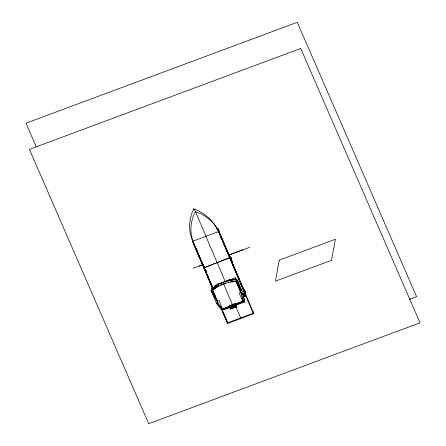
<?xml version="1.0" encoding="UTF-8"?>
<svg xmlns="http://www.w3.org/2000/svg" width="446" height="446" viewBox="0 0 446 446"><rect width="100%" height="100%" fill="white"/><g stroke="black" fill="none" stroke-linecap="round" stroke-linejoin="round"><path stroke-width="0.67" d="M205.634 270.059L206.236 272.428L206.247 271.09M229.645 256.545L230.164 257.955M243.048 293.351L241.537 294.187L243.048 293.351L242.674 301.474L243.02 301.953L244.168 300.71L243.048 293.351L237.584 280.495L235.544 279.642L228.051 280.523L228.542 282.363L236.101 281.448L237.584 280.495L241.537 294.187L242.674 301.474L235.455 304.194L235.8 304.668L243.02 301.953L239.156 292.871L240.912 292.13M230.142 257.604L204.184 267.739M204.14 267.628L230.13 257.487M204.435 267.02L204.184 267.383M204.385 267.104L204.24 267.455M204.898 270.505L205.188 269.295M217.302 228.207A40.502 9.74 -23 0 1 218.947 231.418L218.763 232.221L253.445 313.811L227.466 323.595L221.517 309.608M214.794 286.689L215.095 285.379L235.298 277.769L236.09 279.631M213.773 291.913L213.645 292.481L212.731 290.324M215.139 295.113L215.005 295.687L215.987 297.995M217.241 301.044L217.865 303.102L222.81 309.563L230.03 306.842L229.779 306.502L222.81 309.563L221.071 309.407L216.488 303.352L211.025 290.502L211.872 288.556L217.943 284.325L229.132 280.2L236.631 279.319M214.677 288.417L212.469 289.956L217.932 302.812L216.488 303.352L222.465 309.089L229.684 306.369M220.435 285.011L223.591 283.823L223.491 284.269L222.994 282.424M230.877 260.72L231.173 258.775L230.627 257.175A49.439 11.891 -23 0 0 230.409 256.902M222.515 308.866L221.071 309.407L229.735 306.146M228.642 281.917L228.542 282.363L218.44 286.17L212.313 290.407L211.025 290.502L217.865 303.102L212.313 290.407L211.872 288.556M234.852 279.731L235.298 277.769M227.466 323.595L227.65 322.793L222.086 309.714M243.204 301.072L244.168 300.71L235.505 303.971L235.365 304.596L236.257 306.926L230.482 309.1L229.06 305.911L234.836 303.737L235.365 304.596L229.59 306.77L229.06 305.911M240.455 318.706L240.639 317.903L235.778 306.469M235.984 305.237L244.358 302.087L244.804 300.125L243.299 296.584M253.445 313.811L253.629 313.008A41.238 9.918 -23 0 0 252.715 311.375M204.34 267.187L204.201 267.639L204.268 267.366M204.235 267.243L204.151 267.528L204.38 266.976M204.201 267.639L204.301 267.277M204.262 267.171L204.151 267.528L204.34 267.037M212.469 289.956L212.313 290.407L217.219 301.134L218.953 300.481L222.81 309.563M217.503 286.505L212.313 290.407L217.943 284.325L218.44 286.17L218.624 285.786M238.699 284.046L236.586 279.079L229.088 279.96L218.986 283.762L212.959 288.239L192.962 241.208C189.511 231.613 190.42 220.569 195.499 211.716L193.742 208.817A43.24 41.361 12.2 0 0 190.213 219.599L189.829 222.415A43.24 41.361 12.2 0 0 190.314 233.771L192.784 242.011L212.391 288.133M217.927 284.777L218.986 283.762M215.78 287.648L217.436 286.494M253.607 313.098L218.947 231.418L192.962 241.208L192.784 242.011L197.372 251.566M224.221 283.584L226.116 282.87M216.488 303.352L217.932 302.812M243.126 294.6L244.28 294.165L245.177 296.785L243.148 295.754M230.164 307.433L224.148 309.697L223.675 308.582M229.59 306.77L229.946 307.606L232.834 306.519L233.37 308.013L231.948 304.824L232.477 305.683M233.409 306.302L237.138 304.802L236.664 303.687M227.65 322.793L253.629 313.008M193.112 268.252L203.231 264.489M242.981 249.71L228.971 254.917L229.712 256.712M199.15 266.134L203.404 264.556M229.015 255.028L249.682 247.346M409.4 299.311L416.575 296.646L297.287 22.3L25.98 123.191L36.243 146.801M227.783 252.152L229.277 255.63L230.666 257.253M235.555 304.328L243.02 301.953M229.958 257.325L230.627 257.175L232.221 262.644L231.067 258.089L229.958 257.325L230.811 257.465L232.221 262.644L231.173 259.143L229.958 257.325L230.956 257.771L232.221 262.644L231.173 258.775L229.958 257.325L231.139 258.424L232.221 262.644M230.677 281.788L232.712 281.66M234.066 281.577L236.101 281.448L240.611 291.584M228.051 280.523L236.101 281.448L241.537 294.187L240.89 292.219M216.711 228.257L218.523 229.172L218.891 231.284M242.646 293.329L244.28 294.165M242.702 293.602L244.38 294.455M242.814 294.137L244.575 295.035M242.925 294.678L244.776 295.62M243.522 295.458L244.977 296.2M242.657 287.202L244.793 293.457L245.049 291.651L243.817 289.928L244.798 290.775L245.595 294.109L244.642 290.513L243.817 289.928L244.915 291.054L245.595 294.109L245.06 291.974L243.817 289.928L244.915 291.054L245.595 294.109L244.642 290.909M243.817 289.928L245.049 291.651M203.978 267.109L204.653 267.996M218.947 231.418C214.258 222.002 205.522 214.81 195.499 211.716L225.197 281.577M223.351 241.782L217.525 229.612L214.509 224.656A43.24 41.316 13.1 0 0 206.537 216.12L204.19 214.336A43.24 41.316 13.1 0 0 193.742 208.817M234.836 303.737L236.257 306.926M224.104 243.583L219.705 233.47M224.516 244.553L225.197 246.125M225.604 247.084L226.289 248.662M226.696 249.615L227.532 251.511M231.758 261.467L233.96 266.675M221.288 237.339L243.371 289.287M220.313 235.326L243.845 290.675M219.488 233.659L244.319 292.069M239.223 285.289L240.015 287.152M240.545 288.395L241.336 290.257M241.604 293.897L235.544 279.642M243.644 300.409L244.358 302.087M235.505 303.971L235.8 304.668M223.591 283.823L232.617 305.058M196.541 249.754L212.87 288.172M221.952 309.53L227.627 322.882M195.303 247.123L212.814 288.317M194.333 245.11L212.764 288.462M193.508 243.449L212.709 288.612M213.835 292.927L214.816 295.235M216.182 298.441L217.163 300.749M234.323 267.528L235.053 269.272M235.404 270.098L236.146 271.87M236.48 272.662L237.227 274.468M237.551 275.215L238.309 277.061M238.604 277.763L244.029 290.145M228.319 253.339L228.798 254.504M229.946 307.606L230.482 309.1M236.586 279.079L236.854 280.528M205.751 269.774L206.236 272.428L206.175 271.207M230.777 257.989L230.961 259.198M206.091 271.162L206.236 272.428M230.192 257.676L230.119 257.437M243.962 289.822A40.502 9.74 -23 0 1 244.447 290.268M230.002 307.768L230.571 307.852L230.002 307.768M230.203 306.876L230.777 306.959L230.203 306.876M231.446 307.222L232.015 307.305L231.446 307.222M231.647 306.33L232.215 306.413L231.647 306.33M232.89 306.681L233.459 306.764L232.89 306.681M233.091 305.789L233.659 305.872L233.091 305.789M234.334 306.134L234.903 306.218L234.334 306.134M234.535 305.242L235.103 305.326L234.535 305.242M279.291 260.13L275.438 281.153L331.54 260.291L335.392 239.268L279.291 260.13M231.797 305.164L229.428 306.056L230.632 308.76L233.002 307.868L231.797 305.164M234.685 304.077L232.316 304.969L233.52 307.673L235.889 306.781L234.685 304.077M300.732 48.463L29.425 149.354L148.713 423.7L420.02 322.809L300.732 48.463"/></g></svg>
